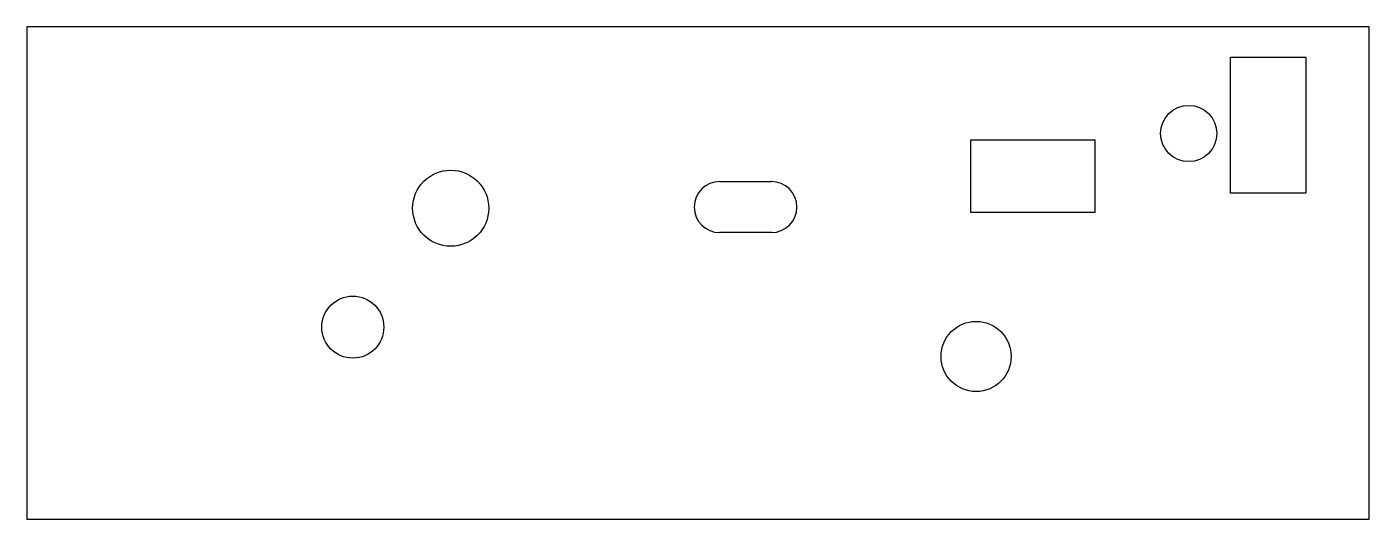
# Model space of a CAD drawing. Header units: millimetres. Extents: x 0 to 244, y 0 to 90.
import ezdxf

# ---------------------------------------------------------------- set-up
doc = ezdxf.new("R2010")
doc.units = ezdxf.units.MM
doc.layers.add('CUT', color=7, linetype='Continuous')

msp = doc.modelspace()

# ---------------------------------------------------------------- linework, layer by layer
at = {"layer": 'CUT'}
for p, q in [((244.08, 89.54), (0, 89.54)), ((0, 89.54), (0, 0)), ((244.08, 0), (244.08, 89.54)), ((218.88, 59.26), (218.88, 84.01)), ((218.88, 84.01), (232.57, 84.01)), ((232.57, 84.01), (232.57, 59.26)), ((171.65, 55.77), (171.65, 69.02)), ((171.65, 69.02), (194.21, 69.02)), ((194.21, 69.02), (194.21, 55.77)), ((126, 61.41), (135.38, 61.41)), ((232.57, 59.26), (218.88, 59.26)), ((194.21, 55.77), (171.65, 55.77)), ((135.38, 52.11), (126, 52.11)), ((0, 0), (244.08, 0))]:
    msp.add_line(p, q, dxfattribs=at)
for centre, radius in [((211.27, 70.14), 5.12), ((77.07, 56.55), 6.92), ((59.27, 34.93), 5.64), ((172.61, 29.59), 6.38)]:
    msp.add_circle(centre, radius, dxfattribs=at)
for centre, start, end in [((126, 56.76), 90, -90), ((135.38, 56.76), -90, 90)]:
    msp.add_arc(centre, 4.65, start, end, dxfattribs=at)

doc.saveas('drawing.dxf')
